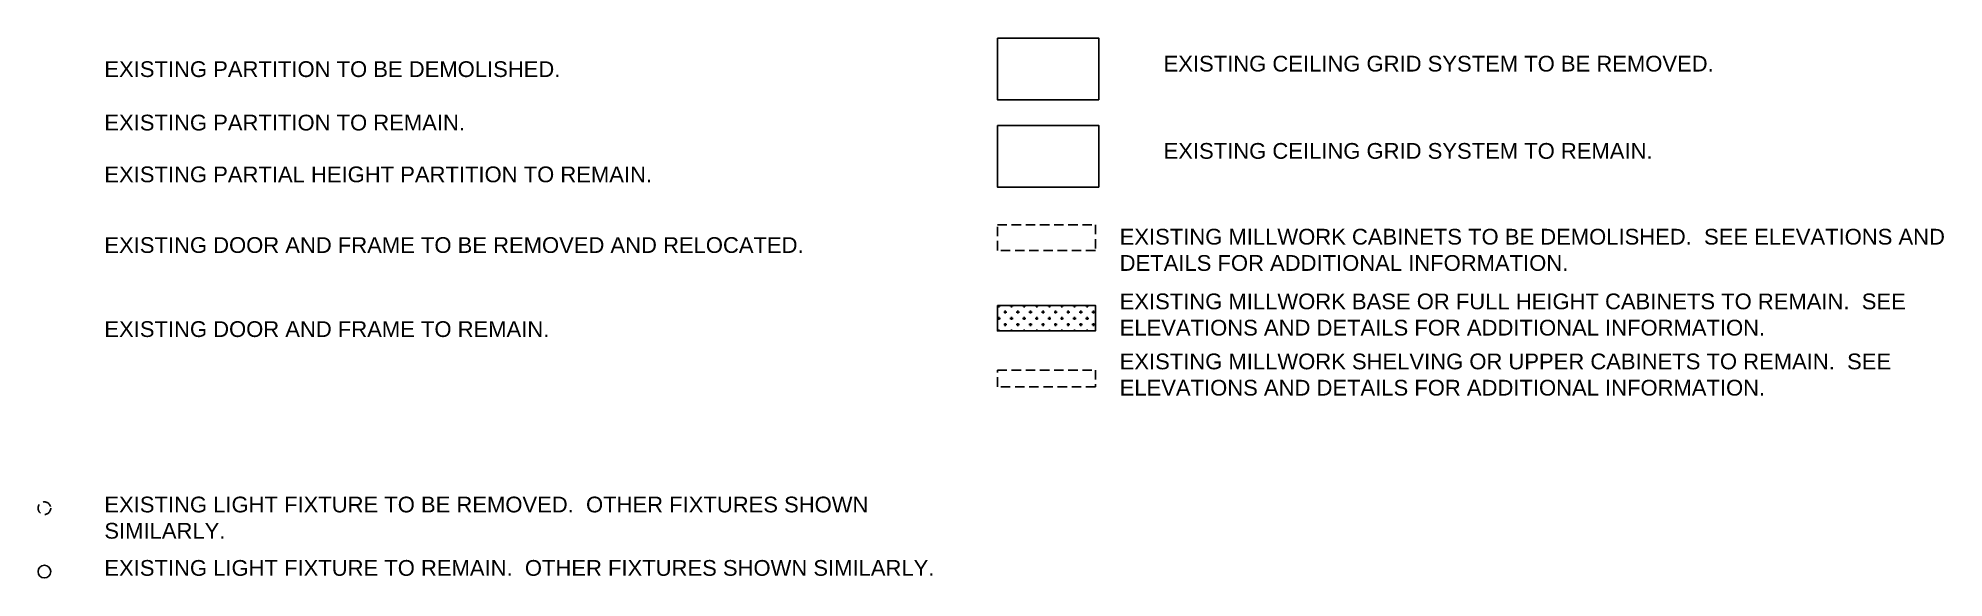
# Model space of a CAD drawing. Header units: inches. Extents: x 3425 to 6702, y -1808 to 3968.
# Drawn here: x 5493 to 6702, y -1808 to -1465 of the extents above.
import ezdxf

# ---------------------------------------------------------------- set-up
doc = ezdxf.new("R2010")
doc.units = ezdxf.units.IN
doc.header["$LTSCALE"] = 96
doc.header["$MEASUREMENT"] = 0
doc.linetypes.add('HIDDEN4', pattern=[0.09375, 0.0625, -0.03125])
for name, color, linetype in [('A-Anno-Demo', 7, 'Continuous'), ('A-Anno-Flor', 7, 'Continuous'), ('A-Flor-Case-Demo', 7, 'HIDDEN4'), ('A-Flor-Case-Exst', 235, 'Continuous'), ('A-Flor-Case-Patt', 1, 'Continuous'), ('A-Lite-Demo', 4, 'HIDDEN4'), ('A-Lite-Exst', 15, 'Continuous')]:
    doc.layers.add(name, color=color, linetype=linetype)
doc.styles.add('XFINE_1-8', font='swissl.ttf', dxfattribs={"height": 10})

msp = doc.modelspace()

# ---------------------------------------------------------------- hatches: boundary and pattern name
at = {"layer": 'A-Flor-Case-Patt'}
h = msp.add_hatch(dxfattribs=at)
h.set_pattern_fill('CROSS', color=254, scale=16, angle=90, style=0)
h.set_pattern_definition([(90, (4810.4775, -1360.3604), (-4, 4), [2, -6]), (180, (4811.4775, -1359.3604), (-4, -4), [2, -6])])
h.paths.add_polyline_path([(6101.53, -1635.12), (6163.69, -1635.12), (6163.69, -1651.33), (6101.53, -1651.33)])

# ---------------------------------------------------------------- linework, layer by layer
at = {"layer": 'A-Anno-Demo'}
for points in [[(6101.53, -1465.45), (6165.88, -1465.45), (6165.88, -1504.57), (6101.53, -1504.57)], [(6101.53, -1520.85), (6165.88, -1520.85), (6165.88, -1559.98), (6101.53, -1559.98)]]:
    msp.add_lwpolyline(points, close=True, dxfattribs=at)
at = {"layer": 'A-Flor-Case-Demo'}
msp.add_lwpolyline([(6101.53, -1583.98), (6163.69, -1583.98), (6163.69, -1600.19), (6101.53, -1600.19)], close=True, dxfattribs=at)
at = {"layer": 'A-Flor-Case-Exst'}
msp.add_lwpolyline([(6101.53, -1635.12), (6163.69, -1635.12), (6163.69, -1651.33), (6101.53, -1651.33)], close=True, dxfattribs=at)
at = {"layer": 'A-Flor-Case-Exst', "linetype": 'HIDDEN4'}
msp.add_lwpolyline([(6101.53, -1676.23), (6163.69, -1676.23), (6163.69, -1686.74), (6101.53, -1686.74)], close=True, dxfattribs=at)
at = {"layer": 'A-Lite-Demo'}
msp.add_circle((5496.51, -1763.86), 4, dxfattribs=at)
at = {"layer": 'A-Lite-Exst'}
msp.add_circle((5496.51, -1804.11), 4, dxfattribs=at)

# ---------------------------------------------------------------- texts
at = {"layer": 'A-Anno-Demo', "char_height": 10, "width": 526.4605, "attachment_point": 1, "style": 'XFINE_1-8'}
for s, insert in [('EXISTING CEILING GRID SYSTEM TO BE REMOVED.', (6207, -1476.65)), ('EXISTING CEILING GRID SYSTEM TO REMAIN.', (6207, -1532.05)), ('EXISTING DOOR AND FRAME TO BE REMOVED AND RELOCATED.', (5534.56, -1591.82)), ('EXISTING DOOR AND FRAME TO REMAIN.', (5534.56, -1645.18)), ('EXISTING LIGHT FIXTURE TO BE REMOVED.  OTHER FIXTURES SHOWN SIMILARLY. ', (5534.56, -1756.53)), ('EXISTING LIGHT FIXTURE TO REMAIN.  OTHER FIXTURES SHOWN SIMILARLY. ', (5534.56, -1796.78))]:
    msp.add_mtext(s, dxfattribs=dict(at, insert=insert))
at = {"layer": 'A-Anno-Flor', "char_height": 10, "attachment_point": 1, "style": 'XFINE_1-8'}
for s, insert, width in [('EXISTING PARTITION TO BE DEMOLISHED.', (5534.56, -1480.14), 540.3484), ('EXISTING PARTITION TO REMAIN.', (5534.56, -1514.07), 540.3484), ('EXISTING PARTIAL HEIGHT PARTITION TO REMAIN.', (5534.56, -1546.96), 540.3484), ('EXISTING MILLWORK CABINETS TO BE DEMOLISHED.  SEE ELEVATIONS AND DETAILS FOR ADDITIONAL INFORMATION.', (6179.12, -1586.52), 546.873), ('EXISTING MILLWORK BASE OR FULL HEIGHT CABINETS TO REMAIN.  SEE ELEVATIONS AND DETAILS FOR ADDITIONAL INFORMATION.', (6179.12, -1627.59), 546.873), ('EXISTING MILLWORK SHELVING OR UPPER CABINETS TO REMAIN.  SEE ELEVATIONS AND DETAILS FOR ADDITIONAL INFORMATION.', (6179.12, -1665.7), 546.873)]:
    msp.add_mtext(s, dxfattribs=dict(at, insert=insert, width=width))

doc.saveas('drawing.dxf')
